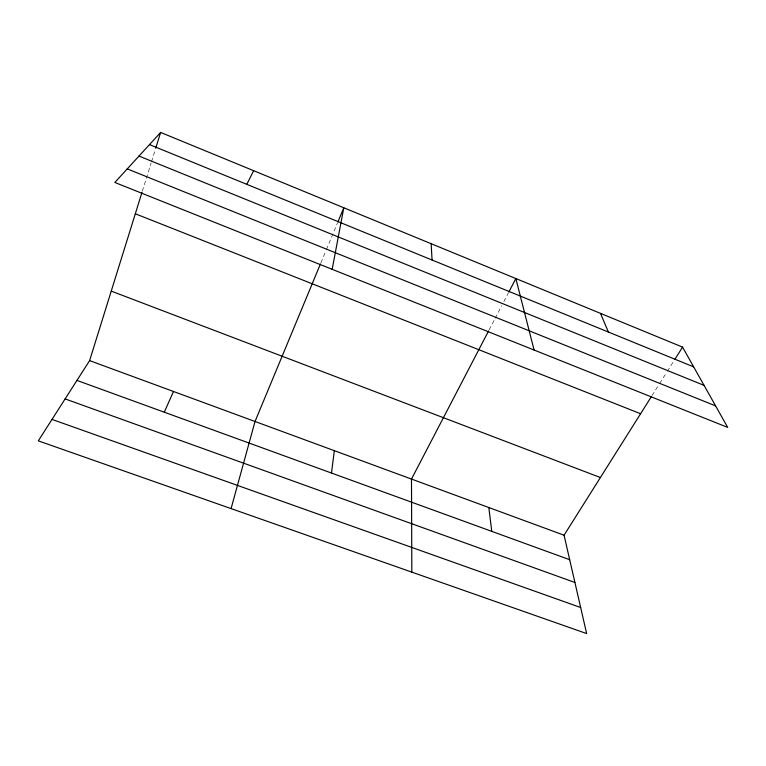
<?xml version="1.0" encoding="UTF-8"?>
<svg xmlns="http://www.w3.org/2000/svg" width="766" height="766" viewBox="0 0 766 766"><rect width="100%" height="100%" fill="white"/><g stroke="black" fill="none" stroke-linecap="round" stroke-linejoin="round"><path stroke-width="0.57" stroke-dasharray="3.83 2.87" d="M142.342 191.174L151.132 162.938M151.486 161.808L155.354 149.38M320.906 262.853L325.943 250.731M326.393 249.63L337.375 223.193M489.158 329.83L494.606 319.365M495.152 318.311L501.682 305.758M503.865 301.574L508.222 293.196M652.038 395.572L659.028 384.465M659.67 383.46L666.659 372.353M667.301 371.347L674.291 360.24"/><path stroke-width="1.15" d="M331.496 473.043L334.33 450.676M332.166 269.326L343.781 207.768L337.835 222.092M231.073 508.595L255.03 421.491L320.447 263.954M651.406 396.577L564.063 535.214L586.641 633.568L38.3 440.852L89.612 360.614L141.997 192.304M155.709 148.25L160.63 132.432L682.563 347.122L727.7 427.409L114.833 182.461L160.63 132.432M164.288 412.194L173.489 391.483M246.805 184.338L253.651 170.703M488.612 330.874L411.486 479.066L411.83 572.125M508.768 292.152L515.844 278.546L534.093 350.033M674.932 359.235L682.563 347.122M52.011 419.404L580.666 607.524M65.12 398.914L574.912 582.476M76.954 380.415L569.684 559.716M89.612 360.614L564.063 535.214M111.242 291.109L600.4 477.524M135.314 213.771L640.596 413.736M127.252 168.893L715.607 405.894M139 156.063L704.059 385.365M149.504 144.592L693.67 366.876M600.487 313.361L608.376 332.032M488.823 507.523L491.762 531.355M431.134 243.703L432.072 260.019"/></g></svg>
